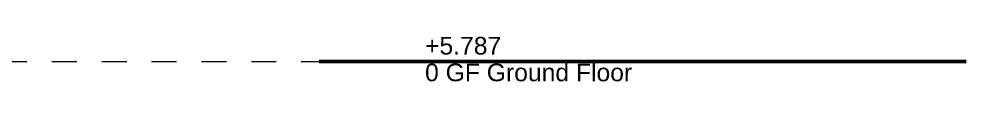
# Model space of a CAD drawing. Header units: millimetres. Extents: x -48147 to 1414029, y -496296 to 18123.
# Drawn here: x 1408668 to 1414029, y -490985 to -490688 of the extents above; entities that cross this region are included whole.
import ezdxf

# ---------------------------------------------------------------- set-up
doc = ezdxf.new("R2010")
doc.units = ezdxf.units.MM
doc.header["$MEASUREMENT"] = 0
doc.linetypes.add('Dashed', pattern=[2822.222233, 1411.111116, -1411.111116])
doc.linetypes.add('Wipeout_Contour', pattern=[1000, 0, -1000])
doc.layers.add('0_Pen_No__105', color=7, linetype='Continuous', lineweight=15, true_color=0xa6a6a6)
doc.layers.add('0_Pen_No__25', color=7, linetype='Continuous', lineweight=50, true_color=0x2a2a2a)
doc.layers.add('0_Pen_No__6', color=7, linetype='Continuous', lineweight=35)
doc.styles.add('GENERATED_STYLE_2', font='')
doc.styles.get('GENERATED_STYLE_2').set_extended_font_data('Swis721 BT')

# ---------------------------------------------------------------- blocks, each defined once
blk = doc.blocks.new('S-24 Building Section_STORY_MARKER', base_point=(1372879, -490836.7))
at = {"layer": '0_Pen_No__105', "linetype": 'Dashed', "ltscale": 0.1}
blk.add_line((1358054.7, -490836.7), (1410366.7, -490836.7), dxfattribs=at)
at = {"layer": '0_Pen_No__25', "linetype": 'Continuous'}
blk.add_line((1410366.7, -490836.7), (1410466.7, -490836.7), dxfattribs=at)
at = {"color": 254, "linetype": 'Wipeout_Contour', "lineweight": 0, "ltscale": 5980643.354052938}
blk.add_wipeout([(1414028.7, -490688.5), (1410566.7, -490688.5), (1410566.7, -490985), (1414028.7, -490985)], dxfattribs=at)
at = {"layer": '0_Pen_No__25', "linetype": 'Continuous'}
for p, q in [((1410466.7, -490836.7), (1410566.7, -490836.7)), ((1410766.7, -490836.7), (1410566.7, -490836.7)), ((1410766.7, -490836.7), (1410966.7, -490836.7)), ((1414028.7, -490836.7), (1410966.7, -490836.7))]:
    blk.add_line(p, q, dxfattribs=at)
at = {"layer": '0_Pen_No__6', "char_height": 100, "attachment_point": 1, "style": 'GENERATED_STYLE_2'}
for s, insert in [('\\A1;{\\fSwis721 BT|b0|i0|c0|p34;+5.787}', (1410966.7, -490697.3)), ('\\A1;{\\fSwis721 BT|b0|i0|c0|p34;0 GF Ground Floor}', (1410966.7, -490848.7))]:
    blk.add_mtext(s, dxfattribs=dict(at, insert=insert))

msp = doc.modelspace()

# ---------------------------------------------------------------- block references
at = {"linetype": 'Continuous', "lineweight": 0}
msp.add_blockref('S-24 Building Section_STORY_MARKER', (1372879, -490836.7), dxfattribs=at)

doc.saveas('drawing.dxf')
